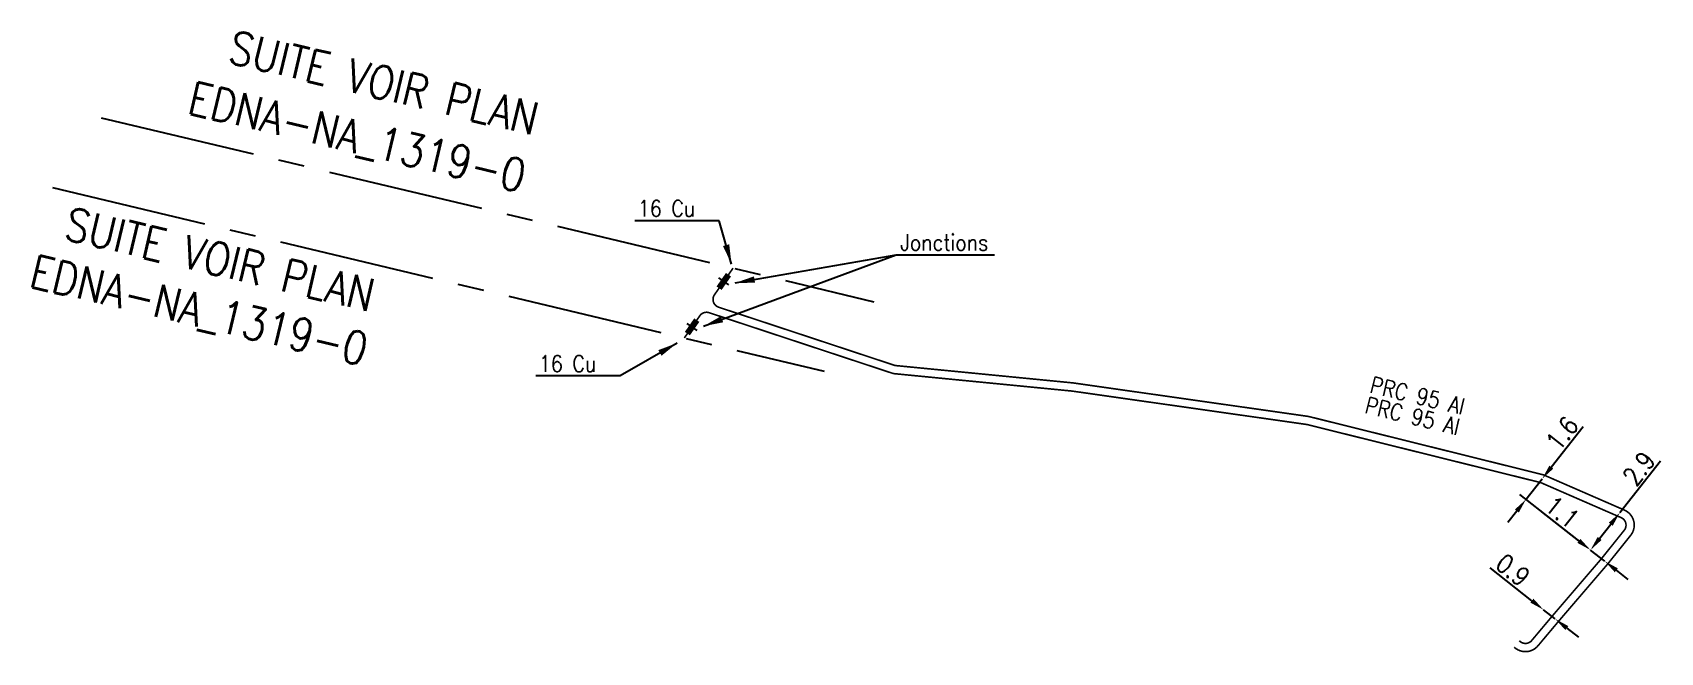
# Model space of a CAD drawing. Header units: millimetres. Extents: x 184004 to 185003, y 127000 to 127739.
# Drawn here: x 184881 to 184980.2, y 127462 to 127499.8 of the extents above; entities that cross this region are included whole.
import ezdxf
from ezdxf.enums import TextEntityAlignment as Align

# ---------------------------------------------------------------- set-up
doc = ezdxf.new("R2010")
doc.units = ezdxf.units.MM
doc.header["$PDMODE"] = 34
doc.linetypes.add('CENTER2', pattern=[28.575, 19.05, -3.175, 3.175, -3.175])
doc.layers.get('0').update_dxf_attribs({"linetype": 'CONTINUOUS'})
doc.layers.get('Defpoints').update_dxf_attribs({"linetype": 'CONTINUOUS'})
for name, color, linetype in [('M_120', 5, 'M_ST_13'), ('M_300', 7, 'CONTINUOUS'), ('M_930', 7, 'CONTINUOUS')]:
    doc.layers.add(name, color=color, linetype=linetype)
doc.styles.get("Standard").update_dxf_attribs({"font": 'romans.shx', "width": 0.85})
doc.linetypes.add('M_ST_13', pattern='A,5,-0.3,["oo",Standard,S=1.5,R=0,X=0,Y=-0.5],-3', length=8.3)
doc.dimstyles.get("Standard").update_dxf_attribs({"dimtxt": 1.5, "dimasz": 1.2, "dimexe": 0.625, "dimexo": 0.625, "dimgap": 0.25, "dimtad": 1, "dimdec": 1, "dimzin": 0, "dimdsep": 46, "dimtxsty": 'Standard', "dimcen": -0.5, "dimadec": 0, "dimazin": 0, "dimtfac": 1, "dimtdec": 1, "dimtmove": 0, "dimatfit": 3, "dimfxl": 1, "dimtolj": 1, "dimtzin": 0, "dimarcsym": 0})

# ---------------------------------------------------------------- blocks, each defined once
blk = doc.blocks.new('*D14')
at = {"layer": 'Defpoints', "color": 0, "linetype": 'Continuous', "transparency": 16777216}
for p in [(184977.748, 127470.529), (184975.958, 127468.248), (184975.958, 127468.248)]:
    blk.add_point(p, dxfattribs=at)
at = {"layer": 'M_120', "color": 0, "linetype": 'Continuous', "lineweight": -2, "transparency": 16777216}
for p, q in [((184977.748, 127470.529), (184980.219, 127473.678)), ((184976.514, 127468.956), (184977.193, 127469.821))]:
    blk.add_line(p, q, dxfattribs=at)
at = {"layer": 'M_120', "color": 0, "linetype": 'Continuous', "transparency": 16777216}
for points in [[(184977.075, 127469.914), (184977.311, 127469.729), (184977.748, 127470.529)], [(184976.396, 127469.048), (184976.632, 127468.863), (184975.958, 127468.248)]]:
    blk.add_solid(points, dxfattribs=at)
at = {"layer": 'M_120', "color": 0, "linetype": 'Continuous', "transparency": 16777216, "insert": (184978.909, 127473.223), "char_height": 1.125, "attachment_point": 5, "rotation": 51.87689}
blk.add_mtext('\\A1;2.9', dxfattribs=at)
blk = doc.blocks.new('*D15')
at = {"layer": 'Defpoints', "color": 0, "linetype": 'Continuous', "transparency": 16777216}
for p in [(184973.012, 127472.593), (184972.025, 127471.335), (184975.958, 127468.248)]:
    blk.add_point(p, dxfattribs=at)
at = {"layer": 'M_120', "color": 0, "linetype": 'Continuous', "lineweight": -2, "transparency": 16777216}
for p, q in [((184973.568, 127473.301), (184975.508, 127475.773)), ((184972.025, 127471.335), (184973.012, 127472.593)), ((184975.589, 127468.537), (184971.656, 127471.624)), ((184971.469, 127470.627), (184970.913, 127469.919))]:
    blk.add_line(p, q, dxfattribs=at)
at = {"layer": 'M_120', "color": 0, "linetype": 'Continuous', "transparency": 16777216}
for points in [[(184973.45, 127473.394), (184973.686, 127473.209), (184973.012, 127472.593)], [(184971.351, 127470.719), (184971.587, 127470.534), (184972.025, 127471.335)]]:
    blk.add_solid(points, dxfattribs=at)
at = {"layer": 'M_120', "color": 0, "linetype": 'Continuous', "transparency": 16777216, "insert": (184974.226, 127475.354), "char_height": 1.125, "attachment_point": 5, "rotation": 51.87689}
blk.add_mtext('\\A1;1.6', dxfattribs=at)
blk = doc.blocks.new('*D16')
at = {"layer": 'Defpoints', "color": 0, "linetype": 'Continuous', "transparency": 16777216}
for p in [(184975.958, 127468.248), (184975.958, 127468.248), (184976.823, 127467.569)]:
    blk.add_point(p, dxfattribs=at)
at = {"layer": 'M_120', "color": 0, "linetype": 'Continuous', "lineweight": -2, "transparency": 16777216}
for p, q in [((184975.25, 127468.803), (184972.993, 127470.574)), ((184976.823, 127467.569), (184975.958, 127468.248)), ((184977.531, 127467.013), (184978.239, 127466.458))]:
    blk.add_line(p, q, dxfattribs=at)
at = {"layer": 'M_120', "color": 0, "linetype": 'Continuous', "transparency": 16777216}
for points in [[(184975.343, 127468.921), (184975.157, 127468.685), (184975.958, 127468.248)], [(184977.624, 127467.131), (184977.439, 127466.895), (184976.823, 127467.569)]]:
    blk.add_solid(points, dxfattribs=at)
at = {"layer": 'M_120', "color": 0, "linetype": 'Continuous', "transparency": 16777216, "insert": (184974.231, 127470.557), "char_height": 1.125, "attachment_point": 5, "rotation": 321.87689}
blk.add_mtext('\\A1;1.1', dxfattribs=at)
blk = doc.blocks.new('M_300_04')
at = {"color": 0, "linetype": 'Continuous'}
blk.add_line((0, 0.375), (0, -0.375), dxfattribs=at)
blk.add_solid([(-0.5, 0.1875), (-0.5, -0.1875), (0.5, 0.1875), (0.5, -0.1875)], dxfattribs=at)
at = {"color": 0, "linetype": 'Continuous', "width": 0.75, "flags": 3}
for tag, p in [('DEF_LEG', (0, -5)), ('DEF_COUP', (0, -7.5)), ('DEF_TYPE', (0, -10))]:
    blk.add_attdef(tag, text='', height=1.2, dxfattribs=at).set_placement(p, align=Align.MIDDLE)
blk = doc.blocks.new('*D126')
at = {"layer": 'Defpoints', "color": 0, "linetype": 'Continuous', "transparency": 16777216}
for p in [(184973.098, 127464.603), (184973.098, 127464.603), (184973.806, 127464.048)]:
    blk.add_point(p, dxfattribs=at)
at = {"layer": 'M_120', "color": 0, "linetype": 'Continuous', "lineweight": -2, "transparency": 16777216}
for p, q in [((184972.39, 127465.159), (184969.846, 127467.155)), ((184973.806, 127464.048), (184973.098, 127464.603)), ((184974.514, 127463.492), (184975.222, 127462.936))]:
    blk.add_line(p, q, dxfattribs=at)
at = {"layer": 'M_120', "color": 0, "linetype": 'Continuous', "transparency": 16777216}
for points in [[(184972.482, 127465.277), (184972.297, 127465.041), (184973.098, 127464.603)], [(184974.606, 127463.61), (184974.421, 127463.374), (184973.806, 127464.048)]]:
    blk.add_solid(points, dxfattribs=at)
at = {"layer": 'M_120', "color": 0, "linetype": 'Continuous', "transparency": 16777216, "insert": (184971.227, 127467.025), "char_height": 1.125, "attachment_point": 5, "rotation": 321.87689}
blk.add_mtext('\\A1;0.9', dxfattribs=at)

msp = doc.modelspace()

# ---------------------------------------------------------------- linework, layer by layer
at = {"layer": 'M_120', "const_width": 0.1}
for points in [[(184971.305, 127462.321), (184971.374, 127462.267, 0.400313), (184972.748, 127462.4), (184972.748, 127462.4), (184973.995, 127463.886), (184977.01, 127467.402), (184978.403, 127469.141, 0.493964), (184978.022, 127470.683), (184973.151, 127472.806, 0.041852), (184973.032, 127472.846), (184958.771, 127476.392), (184944.407, 127478.437), (184933.575, 127479.497), (184928.82, 127481.069), (184922.824, 127483.05, -0.502006), (184922.571, 127483.811), (184923.137, 127484.621), (184923.702, 127485.431)], [(184920.732, 127481.176), (184921.204, 127481.852), (184921.675, 127482.527, -0.331552), (184922.242, 127482.716), (184928.68, 127480.588), (184933.471, 127479.005), (184944.347, 127477.94), (184958.675, 127475.9), (184972.911, 127472.361, -0.041852), (184972.951, 127472.347), (184977.822, 127470.224, -0.493964), (184978.013, 127469.453), (184976.62, 127467.715), (184973.615, 127464.209), (184972.369, 127462.727), (184972.369, 127462.727, -0.400366), (184971.682, 127462.661), (184971.614, 127462.714)]]:
    msp.add_lwpolyline(points, format="xyb", dxfattribs=at)
at = {"layer": 'M_930', "linetype": 'CENTER2', "ltscale": 0.5, "flags": 128}
for points in [[(184885.2, 127494.604), (184923.702, 127485.431), (184932.282, 127483.387)], [(184882.231, 127490.349), (184920.732, 127481.176), (184929.261, 127479.144)]]:
    msp.add_lwpolyline(points, dxfattribs=at)

# ---------------------------------------------------------------- block references
at = {"layer": 'M_300'}
for p, rotation in [((184923.137, 127484.621), 235.0859287457507), ((184921.204, 127481.852), 235.0859287457879)]:
    msp.add_blockref('M_300_04', p, dxfattribs=dict(at, rotation=rotation))

# ---------------------------------------------------------------- texts
at = {"layer": 'M_120', "width": 0.85}
for p in [(184965.419, 127477.665), (184965.113, 127476.422)]:
    msp.add_text('PRC 95 Al', height=1, rotation=346.32642, dxfattribs=at).set_placement(p, align=Align.MIDDLE)
at = {"layer": 'M_120', "linetype": 'Continuous', "char_height": 1, "attachment_point": 6}
for insert in [(184921.399, 127489.072), (184915.37, 127479.614)]:
    msp.add_mtext('16 Cu', dxfattribs=dict(at, insert=insert))
at = {"layer": 'M_300', "linetype": 'Continuous', "insert": (184933.896, 127486.998), "char_height": 1, "attachment_point": 4}
msp.add_mtext('Jonctions', dxfattribs=at)
at = {"layer": 'M_930', "width": 0.85}
for s, p in [('SUITE VOIR PLAN', (184902.191, 127495.755)), ('EDNA-NA_1319-0', (184900.57, 127492.459)), ('SUITE VOIR PLAN', (184892.201, 127484.994)), ('EDNA-NA_1319-0', (184890.934, 127481.894))]:
    msp.add_text(s, height=2, rotation=346.59941, dxfattribs=at).set_placement(p, align=Align.CENTER)

# ---------------------------------------------------------------- dimensions: what is measured, and where the dimension line sits
at = {"layer": 'M_120', "linetype": 'Continuous'}
for base, p1, p2, angle, override, picture, middle in [((184972.025, 127471.335), (184973.012, 127472.593), (184975.958, 127468.248), 51.87689, {"dimscale": 0.75}, '*D15', (184974.816, 127474.891)), ((184975.958, 127468.248), (184977.748, 127470.529), (184975.958, 127468.248), 51.87689, {"dimscale": 0.75}, '*D14', (184979.499, 127472.76)), ((184975.958, 127468.248), (184976.823, 127467.569), (184975.958, 127468.248), 321.87689, {"dimscale": 0.75}, '*D16', (184973.768, 127469.967)), ((184973.098, 127464.603), (184973.806, 127464.048), (184973.098, 127464.603), 321.87689, {"dimscale": 0.75, "dimatfit": 0}, '*D126', (184970.764, 127466.435))]:
    dim = msp.add_linear_dim(base=base, p1=p1, p2=p2, angle=angle, dimstyle='Standard', override=override, dxfattribs=at)
    dim.commit()
    dim.dimension.update_dxf_attribs({"geometry": picture, "text_midpoint": middle, "dimtype": 160})

# ---------------------------------------------------------------- leaders
at = {"layer": 'M_120', "linetype": 'Continuous', "annotation_type": 0, "has_hookline": 1, "hookline_direction": 1, "text_width": 3.683}
for points in [[(184923.61, 127485.68), (184922.849, 127488.322), (184921.649, 127488.322)], [(184920.287, 127480.863), (184916.82, 127478.864), (184915.62, 127478.864)]]:
    msp.add_leader(points, dimstyle='Standard', dxfattribs=at)
at = {"layer": 'M_300', "linetype": 'Continuous'}
msp.add_leader([(184921.906, 127481.898), (184933.646, 127486.248)], dimstyle='Standard', dxfattribs=at)
at = {"layer": 'M_300', "linetype": 'Continuous', "annotation_type": 0, "has_hookline": 1, "hookline_direction": 0, "text_width": 5.748}
msp.add_leader([(184923.828, 127484.529), (184933.646, 127486.248)], dimstyle='Standard', dxfattribs=at)

doc.saveas('drawing.dxf')
